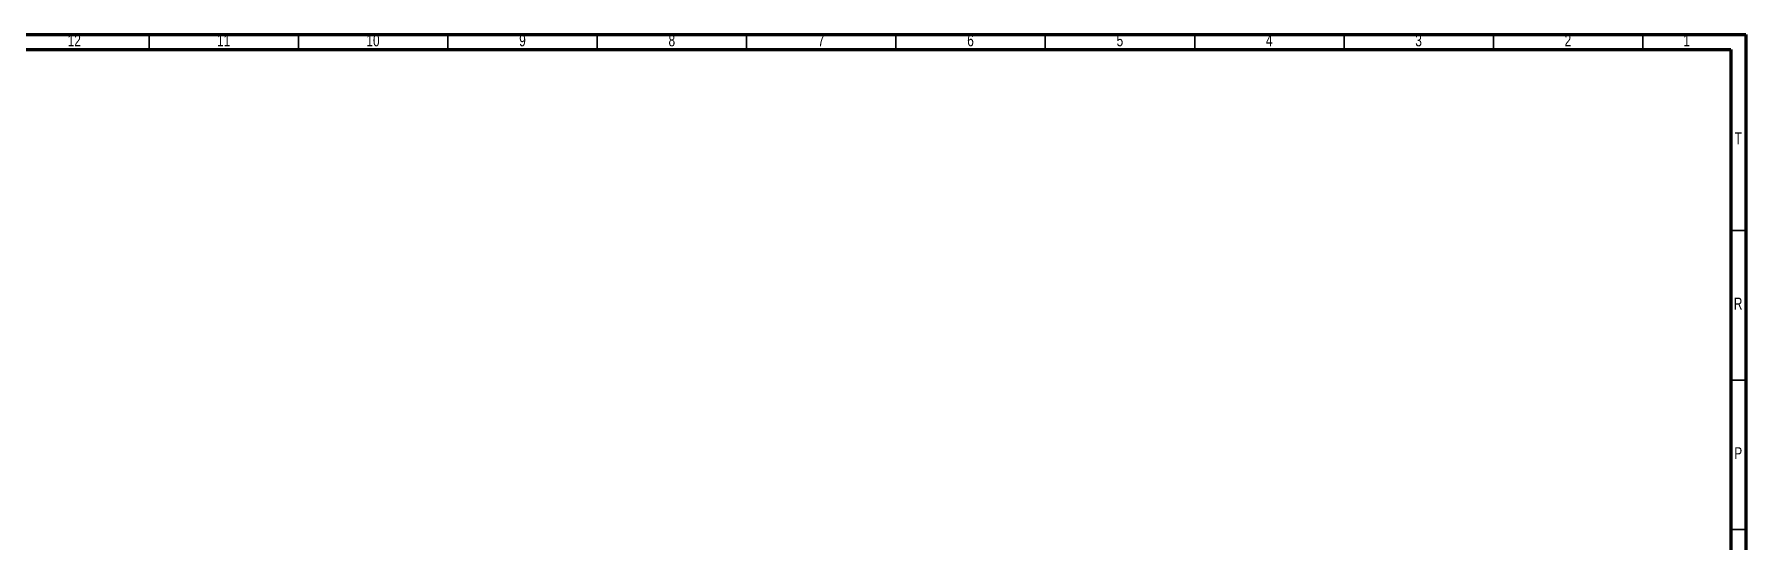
# Model space of a CAD drawing. Header units: millimetres. Extents: x 15 to 1184, y 5 to 1288.
# Drawn here: x 611 to 1184, y 666 to 836 of the extents above; entities that cross this region are included whole.
import ezdxf

# ---------------------------------------------------------------- set-up
doc = ezdxf.new("R2010")
doc.units = ezdxf.units.MM
doc.styles.add('SLDTEXTSTYLE1', font='TXT', dxfattribs={"width": 0.75})

msp = doc.modelspace()

# ---------------------------------------------------------------- linework, layer by layer
at = {"color": 7, "linetype": 'Continuous', "lineweight": 70}
for p, q in [((15, 836), (1184, 836)), ((20, 831), (1179, 831)), ((1179, 831), (1179, 10)), ((1184, 836), (1184, 5))]:
    msp.add_line(p, q, dxfattribs=at)
at = {"color": 7, "linetype": 'Continuous', "lineweight": 35}
for p, q in [((649.5, 831), (649.5, 836)), ((699.5, 831), (699.5, 836)), ((749.5, 831), (749.5, 836)), ((799.5, 831), (799.5, 836)), ((849.5, 831), (849.5, 836)), ((899.5, 831), (899.5, 836)), ((949.5, 831), (949.5, 836)), ((999.5, 831), (999.5, 836)), ((1049.5, 831), (1049.5, 836)), ((1099.5, 831), (1099.5, 836)), ((1149.5, 831), (1149.5, 836)), ((1179, 770.5), (1184, 770.5)), ((1179, 720.5), (1184, 720.5)), ((1179, 670.5), (1184, 670.5))]:
    msp.add_line(p, q, dxfattribs=at)

# ---------------------------------------------------------------- texts
at = {"color": 7, "linetype": 'Continuous', "lineweight": 0, "attachment_point": 2, "style": 'SLDTEXTSTYLE1'}
for s, insert, char_height in [('12', (624.42, 836.06), 3.969), ('11', (674.42, 836.06), 3.969), ('10', (724.42, 836.06), 3.969), ('9', (774.46, 836.06), 3.97), ('8', (824.46, 836.06), 3.97), ('7', (874.46, 836.06), 3.97), ('6', (924.46, 836.06), 3.97), ('5', (974.46, 836.06), 3.97), ('4', (1024.46, 836.06), 3.97), ('3', (1074.46, 836.06), 3.97), ('2', (1124.46, 836.06), 3.97), ('1', (1164.21, 836.06), 3.97), ('T', (1181.49, 803.31), 3.97), ('R', (1181.44, 748.06), 3.97), ('P', (1181.48, 698.06), 3.97)]:
    msp.add_mtext(s, dxfattribs=dict(at, insert=insert, char_height=char_height))

doc.saveas('drawing.dxf')
